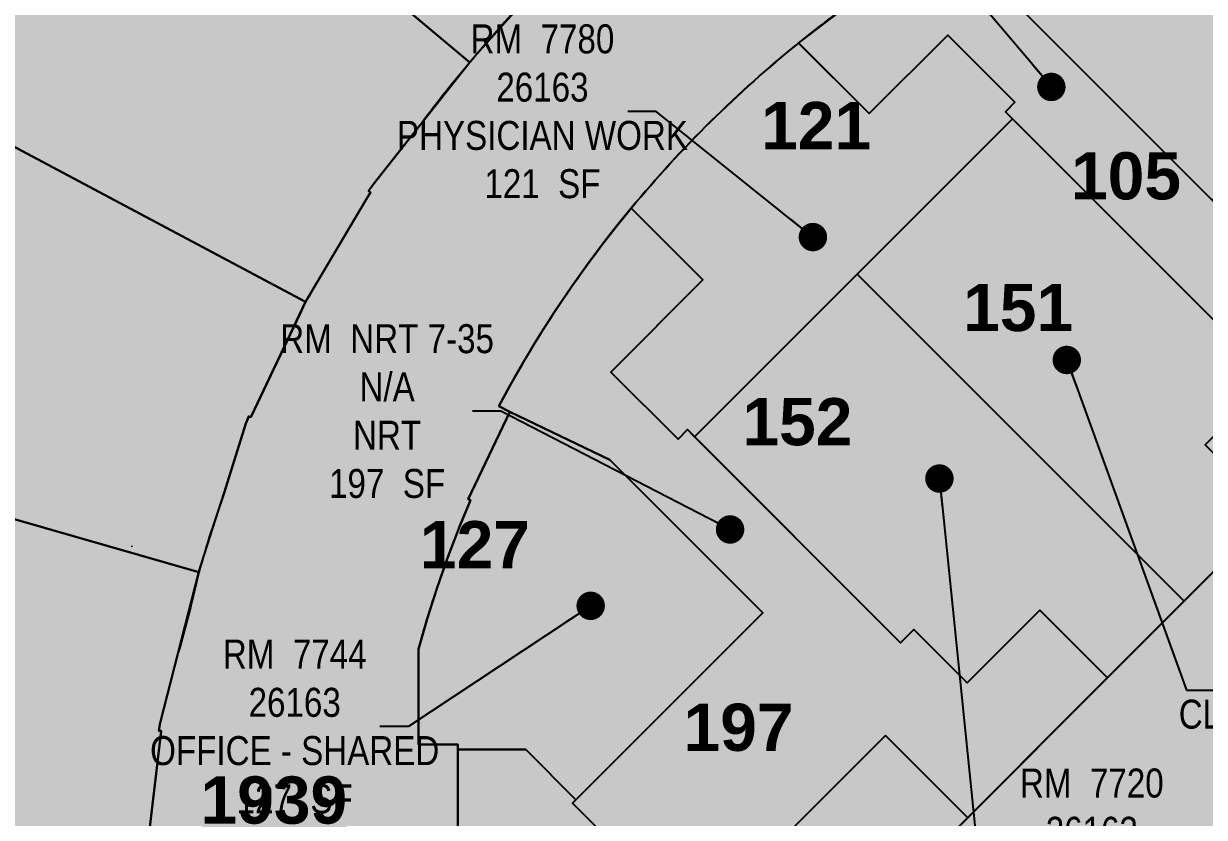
# Model space of a CAD drawing. Header units: inches. Extents: x -298 to 3431, y 1871 to 4448.
# Drawn here: x 167 to 738, y 3367 to 3751 of the extents above; entities that cross this region are included whole.
import ezdxf

# ---------------------------------------------------------------- set-up
doc = ezdxf.new("R2010")
doc.units = ezdxf.units.IN
doc.header["$LTSCALE"] = 96
doc.header["$MEASUREMENT"] = 0
doc.layers.get('Defpoints').update_dxf_attribs({"color": 31})
for name, color, linetype in [('0-LABEL', 3, 'Continuous'), ('1-NRT', 200, 'Continuous'), ('1-NRT-PTN', 253, 'Continuous'), ('3-FCM', 190, 'Continuous'), ('3-FCM-PTN', 9, 'Continuous'), ('4-OCC', 6, 'Continuous'), ('4-OCC-PTN', 95, 'Continuous')]:
    doc.layers.add(name, color=color, linetype=linetype)
doc.layers.add('AE-109$0$A-WALL-PATT', color=2, linetype='Continuous', lineweight=9)
doc.styles.add('AE-101i$0$Arial_B', font='arialbd.ttf', dxfattribs={"height": 9.132805816937543})
doc.styles.add('ArialN', font='ARIALN.TTF')
doc.dimstyles.new('AB-220', dxfattribs={"dimscale": 220, "dimtxt": 0.0703125, "dimasz": 0.0625, "dimexe": 0.0625, "dimexo": 0.125, "dimgap": 0.1875, "dimtad": 0, "dimdec": 4, "dimrnd": 0.0625, "dimzin": 0, "dimdsep": 46, "dimlunit": 4, "dimtxsty": 'ArialN', "dimblk": 'ARCHTICK', "dimcen": 0.0625, "dimclrd": 256, "dimclre": 256, "dimclrt": 256, "dimadec": 0, "dimazin": 0, "dimtfac": 1, "dimtdec": 4, "dimtofl": 0, "dimtmove": 2, "dimatfit": 3, "dimldrblk": 'DOT', "dimfxl": 0, "dimfrac": 2, "dimtolj": 1, "dimtzin": 0, "dimlwd": -1, "dimlwe": -1, "dimarcsym": 0})

# ---------------------------------------------------------------- blocks, each defined once
blk = doc.blocks.new('_ArchTick')
at = {"color": 0, "linetype": 'ByBlock', "const_width": 0.15}
blk.add_lwpolyline([(-0.5, -0.5), (0.5, 0.5)], dxfattribs=at)
blk = doc.blocks.new('_Dot')
at = {"lineweight": -2}
blk.add_line((-0.5, 0), (-1, 0), dxfattribs=at)
at = {"const_width": 0.5}
blk.add_lwpolyline([(-0.25, 0, 1), (0.25, 0, 1)], format="xyb", close=True, dxfattribs=at)

msp = doc.modelspace()

# ---------------------------------------------------------------- hatches: boundary and pattern name
at = {"layer": '1-NRT-PTN'}
h = msp.add_hatch(color=256, dxfattribs=at)
h.dxf.hatch_style = 1
edge = h.paths.add_edge_path()
edge.add_arc((880.0134804202039, 3323.893904067056), 537.8419005875546, 123.8599673891755, 128.9994084858776, ccw=False)
edge.add_arc((763.7932866690078, 3508.435657182416), 319.9065230607433, 120.0339222734483, 124.99030775525381, ccw=False)
edge.add_line((603.6760259165835, 3785.388083252227), (609.3170702179623, 3788.760115657898))
edge.add_line((609.3170702179623, 3788.760115657898), (615.2640144142724, 3792.217276205551))
edge.add_line((615.2640144142724, 3792.217276205551), (820.2675269922347, 3587.21299211087))
edge.add_line((820.2675269922347, 3587.21299211087), (759.3679554625519, 3526.313420581186))
edge.add_line((759.3679554625519, 3526.313420581186), (738.1272425610387, 3547.554133482699))
edge.add_line((738.1272425610387, 3547.554133482699), (770.3763827785515, 3579.803273700203))
edge.add_line((770.3763827785515, 3579.803273700203), (641.5061719073033, 3708.673484571452))
edge.add_line((641.5061719073033, 3708.673484571452), (646.1023659850161, 3713.269678649164))
edge.add_line((646.1023659850161, 3713.269678649164), (613.6638920040014, 3745.708251842009))
edge.add_line((613.6638920040014, 3745.708251842009), (575.6888099732082, 3707.733169811216))
edge.add_line((575.6888099732082, 3707.733169811216), (541.5429204254087, 3741.879059359015))
h = msp.add_hatch(color=256, dxfattribs=at)
h.dxf.hatch_style = 1
edge = h.paths.add_edge_path()
edge.add_line((590.8596487048153, 3451.905334653083), (597.2236097354935, 3458.269295683762))
edge.add_line((597.2236097354935, 3458.269295683762), (623.0330072488032, 3432.459898170453))
edge.add_line((623.0330072488032, 3432.459898170453), (658.2241762869603, 3467.651067208619))
edge.add_line((658.2241762869603, 3467.651067208619), (690.9278649163075, 3434.947378578192))
edge.add_line((690.9278649163075, 3434.947378578192), (623.2981722917502, 3367.317685953646))
edge.add_line((623.2981722917502, 3367.317685953646), (583.6177796014067, 3406.99807864399))
edge.add_line((583.6177796014067, 3406.99807864399), (491.529728025982, 3314.910027068565))
edge.add_line((491.529728025982, 3314.910027068565), (432.132758406311, 3374.306996688236))
edge.add_line((432.132758406311, 3374.306996688236), (524.2208099817335, 3466.395048263657))
edge.add_line((524.2208099817335, 3466.395048263657), (450.2770661271793, 3540.338792118212))
edge.add_line((450.2770661271793, 3540.338792118212), (401.8687846427547, 3563.480331167664))
edge.add_line((401.8687846427547, 3563.480331167664), (396.5621981991453, 3566.294968856168))
edge.add_line((396.5621981991453, 3566.294968856168), (401.7574050714943, 3575.865924114349))
edge.add_line((401.7574050714943, 3575.865924114349), (407.9136590047792, 3586.668080322106))
edge.add_arc((901.337079205329, 3297.758150505388), 571.7828426501704, 140.4314510308956, 149.6501174805389, ccw=False)
edge.add_line((460.5708280334279, 3661.984359031048), (495.2554651615578, 3627.299824999563))
edge.add_line((495.2554651615578, 3627.299824999563), (450.7641804699374, 3582.80854030794))
edge.add_line((450.7641804699374, 3582.80854030794), (483.2026412691639, 3550.369953933312))
edge.add_line((483.2026412691639, 3550.369953933312), (487.7988353468745, 3554.966148011022))
edge.add_line((487.7988353468745, 3554.966148011022), (590.8596487048153, 3451.905334653083))
at = {"layer": '3-FCM-PTN'}
h = msp.add_hatch(color=256, dxfattribs=at)
h.dxf.hatch_style = 1
edge = h.paths.add_edge_path()
edge.add_arc((897.1374943955536, 3300.608405311441), 566.7484117429998, 128.8584306112205, 140.3777033257959)
edge.add_line((460.5909549766311, 3662.037348721589), (458.5942031989289, 3659.656036560857))
edge.add_line((458.5942031989289, 3659.656036560857), (456.6668255658187, 3657.288376438873))
edge.add_line((456.6668255658187, 3657.288376438873), (449.1340281912744, 3647.776999467017))
edge.add_line((449.1340281912744, 3647.776999467017), (440.4555343027159, 3636.274873511796))
edge.add_line((440.4555343027159, 3636.274873511796), (431.6519696985865, 3623.950511967794))
edge.add_line((431.6519696985865, 3623.950511967794), (423.1491085131047, 3611.345854621316))
edge.add_line((423.1491085131047, 3611.345854621316), (415.4354749875683, 3599.264755028888))
edge.add_line((415.4354749875683, 3599.264755028888), (407.9911369969604, 3586.875845546114))
edge.add_line((407.9911369969604, 3586.875845546114), (403.8361614064415, 3579.649302056707))
edge.add_line((403.8361614064415, 3579.649302056707), (396.5649996588372, 3566.366628299596))
edge.add_line((396.5649996588372, 3566.366628299596), (401.8687560020421, 3563.553282597722))
edge.add_line((401.8687560020421, 3563.553282597722), (381.7055320365821, 3521.375007392126))
edge.add_line((381.7055320365821, 3521.375007392126), (382.8485291443708, 3520.886116537856))
edge.add_line((382.8485291443708, 3520.886116537856), (377.0353848045993, 3506.764684290795))
edge.add_line((377.0353848045993, 3506.764684290795), (371.6103273903877, 3492.489664224882))
edge.add_line((371.6103273903877, 3492.489664224882), (366.5774087730742, 3478.07171831178))
edge.add_line((366.5774087730742, 3478.07171831178), (361.9403885122065, 3463.521616813027))
edge.add_line((361.9403885122065, 3463.521616813027), (357.7027178404419, 3448.850181453065))
edge.add_line((357.7027178404419, 3448.850181453065), (357.7027431082793, 3448.850275088051))
edge.add_line((357.7027431082793, 3448.850275088051), (357.7027431082793, 3402.775195523116))
edge.add_line((357.7027431082793, 3402.775195523116), (376.7830921122627, 3402.775195523116))
edge.add_line((376.7830921122627, 3402.775195523116), (376.7830921122627, 3324.400020729347))
edge.add_line((376.7830921122627, 3324.400020729347), (335.9429716556474, 3324.400020729347))
edge.add_line((335.9429716556474, 3324.400020729347), (335.5820395460178, 3313.195381214986))
edge.add_line((335.5820395460178, 3313.195381214986), (335.4543147159116, 3301.296617599321))
edge.add_line((335.4543147159116, 3301.296617599321), (335.4527309954806, 3138.775020729345))
edge.add_line((335.4527309954806, 3138.775020729345), (394.6824949544002, 3138.775020729345))
edge.add_line((394.6824949544002, 3138.775020729345), (523.7164622680193, 3267.808988042964))
edge.add_line((523.7164622680193, 3267.808988042964), (774.2780774606963, 3518.370603235629))
edge.add_line((774.2780774606963, 3518.370603235629), (814.7484851732229, 3477.900195523104))
edge.add_line((814.7484851732229, 3477.900195523104), (866.3277431082824, 3477.900195523102))
edge.add_line((866.3277431082824, 3477.900195523102), (866.3306929220735, 3359.899439917363))
edge.add_line((866.3306929220735, 3359.899439917363), (846.2027431093597, 3359.899474727818))
edge.add_line((846.2027431093597, 3359.899474727818), (846.2027431093597, 3359.649474727792))
edge.add_line((846.2027431093597, 3359.649474727792), (781.7027431082806, 3359.649474727794))
edge.add_line((781.7027431082806, 3359.649474727794), (781.7027431082811, 3350.975177790198))
edge.add_line((781.7027431082811, 3350.975177790198), (776.5777431082811, 3350.975177790198))
edge.add_line((776.5777431082811, 3350.975177790198), (745.8869705330189, 3320.284405214936))
edge.add_line((745.8869705330189, 3320.284405214936), (738.9095592646809, 3327.261816483273))
edge.add_line((738.9095592646809, 3327.261816483273), (642.036502704741, 3230.03520653275))
edge.add_line((642.036502704741, 3230.03520653275), (667.492346827391, 3204.579362410093))
edge.add_line((667.492346827391, 3204.579362410093), (634.5234931545838, 3171.610508737243))
edge.add_line((634.5234931545838, 3171.610508737243), (609.0676490319124, 3197.066352859923))
edge.add_line((609.0676490319124, 3197.066352859923), (338.0777309965961, 2926.429988214124))
edge.add_line((338.0777309965961, 2926.429988214124), (338.0777309955129, 2409.150195523105))
edge.add_line((338.0777309955129, 2409.150195523105), (330.5777309955115, 2409.150195523105))
edge.add_line((330.5777309955115, 2409.150195523105), (330.5777309965742, 2291.702172647114))
edge.add_line((330.5777309965742, 2291.702172647114), (253.8277386082509, 2291.702172647114))
edge.add_line((253.8277386082509, 2291.702172647114), (253.8277386082509, 2289.764672647096))
edge.add_line((253.8277386082509, 2289.764672647096), (225.7027309954901, 2289.764672647096))
edge.add_line((225.7027309954901, 2289.764672647096), (225.7027309954806, 2542.712695523107))
edge.add_line((225.7027309954806, 2542.712695523107), (223.0777309965579, 2542.712695523107))
edge.add_line((223.0777309965579, 2542.712695523107), (223.0777309955297, 2682.400195523102))
edge.add_line((223.0777309955297, 2682.400195523102), (187.0777309955934, 2682.400195523107))
edge.add_line((187.0777309955934, 2682.400195523107), (187.0777309955952, 2729.025195523111))
edge.add_line((187.0777309955952, 2729.025195523111), (223.0777309955411, 2729.025195523109))
edge.add_line((223.0777309955411, 2729.025195523109), (223.0777309955383, 3008.400195523103))
edge.add_line((223.0777309955383, 3008.400195523103), (187.0777309956261, 3008.400195523107))
edge.add_line((187.0777309956261, 3008.400195523107), (187.0777309956288, 3055.025195523116))
edge.add_line((187.0777309956288, 3055.025195523116), (223.0777309955388, 3055.025195523111))
edge.add_line((223.0777309955388, 3055.025195523111), (223.0776510992696, 3287.400016477392))
edge.add_line((223.0776510992696, 3287.400016477392), (224.5444726379142, 3287.400016477392))
edge.add_line((224.5444726379142, 3287.400016477392), (224.6862564720577, 3291.38730433427))
edge.add_line((224.6862564720577, 3291.38730433427), (225.8719168153984, 3342.373520212193))
edge.add_line((225.8719168153984, 3342.373520212193), (225.9324433242523, 3344.976304107347))
edge.add_line((225.9324433242523, 3344.976304107347), (226.3573733114681, 3351.086546733788))
edge.add_line((226.3573733114681, 3351.086546733788), (226.7619686125918, 3354.54521214289))
edge.add_line((226.7619686125918, 3354.54521214289), (232.6875516285086, 3405.199801924286))
edge.add_line((232.6875516285086, 3405.199801924286), (233.1617979479997, 3409.253876047396))
edge.add_line((233.1617979479997, 3409.253876047396), (232.0879008222869, 3409.428867271241))
edge.add_line((232.0879008222869, 3409.428867271241), (232.704027537186, 3413.181362754371))
edge.add_line((232.704027537186, 3413.181362754371), (241.5293107680518, 3447.190644590612))
edge.add_line((241.5293107680518, 3447.190644590612), (251.4456175788291, 3486.138814645377))
edge.add_line((251.4456175788291, 3486.138814645377), (263.6755312648534, 3524.423568593849))
edge.add_line((263.6755312648534, 3524.423568593849), (274.2464049615896, 3557.95308889117))
edge.add_line((274.2464049615896, 3557.95308889117), (275.6678642607653, 3561.427064894981))
edge.add_line((275.6678642607653, 3561.427064894981), (276.6697772911116, 3561.007076200311))
edge.add_line((276.6697772911116, 3561.007076200311), (278.4274801023898, 3564.720131959179))
edge.add_line((278.4274801023898, 3564.720131959179), (303.0619877165818, 3616.759247887565))
edge.add_line((303.0619877165818, 3616.759247887565), (332.4046559569356, 3666.232704795353))
edge.add_line((332.4046559569356, 3666.232704795353), (334.4840378687172, 3669.738664463532))
edge.add_line((334.4840378687172, 3669.738664463532), (333.5742930825409, 3670.34514794299))
edge.add_line((333.5742930825409, 3670.34514794299), (335.7029676972661, 3673.531614218825))
edge.add_line((335.7029676972661, 3673.531614218825), (357.5820184047884, 3701.032791565698))
edge.add_line((357.5820184047884, 3701.032791565698), (382.4784529406516, 3732.55742808887))
edge.add_line((382.4784529406516, 3732.55742808887), (382.4784529353342, 3732.557428093325))
edge.add_line((382.4784529353342, 3732.557428093325), (384.7153653301316, 3735.223183493097))
edge.add_line((384.7153653301316, 3735.223183493097), (409.2028223385214, 3762.548147333373))
edge.add_line((409.2028223385214, 3762.548147333373), (432.4921383055189, 3788.880953448547))
edge.add_line((432.4921383055189, 3788.880953448547), (435.2745331472452, 3791.542967618011))
edge.add_line((435.2745331472452, 3791.542967618011), (436.0284109170589, 3790.741949340554))
edge.add_line((436.0284109170589, 3790.741949340554), (439.072923388977, 3793.357672738346))
edge.add_line((439.072923388977, 3793.357672738346), (477.7564275137875, 3826.592992935777))
edge.add_line((477.7564275137875, 3826.592992935777), (482.7229234497881, 3830.860007686031))
edge.add_line((482.7229234497881, 3830.860007686031), (488.0652120307259, 3834.646459275837))
edge.add_line((488.0652120307259, 3834.646459275837), (533.0819153435878, 3866.552928805579))
edge.add_line((533.0819153435878, 3866.552928805579), (566.8057926128631, 3885.665177445483))
edge.add_arc((866.1655073188931, 3356.614429460511), 607.8741092794907, 115.73277168483341, 119.50305201208499, ccw=False)
edge.add_arc((1453.180601318274, 2159.637798416744), 1941.033447878867, 115.99289039310139, 116.0014915565562, ccw=False)
edge.add_line((602.5040285598689, 3904.332675564188), (651.6252585358834, 3803.275318499176))
edge.add_line((651.6252585358834, 3803.275318499176), (649.4490982896787, 3802.277923753171))
edge.add_line((649.4490982896787, 3802.277923753171), (639.7265822152867, 3797.364915533848))
edge.add_line((639.7265822152867, 3797.364915533848), (630.1018390194918, 3792.263379888032))
edge.add_line((630.1018390194918, 3792.263379888032), (620.578755142084, 3786.975392282338))
edge.add_line((620.578755142084, 3786.975392282338), (615.2640151268392, 3792.290289030085))
edge.add_line((615.2640151268392, 3792.290289030085), (609.3170709305286, 3788.833128482433))
edge.add_line((609.3170709305286, 3788.833128482433), (603.6760266291503, 3785.461096076761))
edge.add_line((603.6760266291503, 3785.461096076761), (591.3215272193802, 3777.804270053938))
edge.add_line((591.3215272193802, 3777.804270053938), (579.1471795077359, 3769.81474245444))
edge.add_line((579.1471795077359, 3769.81474245444), (567.1841581152066, 3761.512133584214))
edge.add_line((567.1841581152066, 3761.512133584214), (544.0070262876907, 3743.935454201321))
edge.add_line((544.0070262876852, 3743.935454201317), (541.5429211379756, 3741.952072183549))
edge.add_line((541.5429211379756, 3741.952072183549), (541.5604703153663, 3741.934523006158))
edge.add_line((541.5604703153663, 3741.934523006158), (541.5605273773945, 3741.934568981102))
at = {"layer": '4-OCC-PTN'}
h = msp.add_hatch(color=36, dxfattribs=at)
h.dxf.hatch_style = 1
edge = h.paths.add_edge_path()
edge.add_arc((2382.902134083359, 2004.067653340411), 2643.746782024136, 137.5396455571376, 139.0967427840243)
edge.add_line((384.7153646186439, 3735.150170668554), (382.4784522295331, 3732.484415264767))
edge.add_line((382.4784522295331, 3732.484415264767), (169.4071695534753, 3911.243683665336))
edge.add_line((169.4071695534753, 3911.243683665336), (170.257158116869, 3912.204421122307))
edge.add_line((170.257158116869, 3912.204421122307), (201.4885716915346, 3947.505011306556))
edge.add_line((201.4885716915346, 3947.505011306556), (203.2376192176685, 3949.380628063471))
edge.add_line((203.2376192176685, 3949.380628063471), (236.2726672023978, 3982.997179545573))
edge.add_line((236.2726672023978, 3982.997179545573), (238.1174801026064, 3984.778686126622))
edge.add_line((238.1174801026064, 3984.778686126622), (272.821250085527, 4016.578676586747))
edge.add_line((272.821250085527, 4016.578676586747), (274.8021261181152, 4018.302750869899))
edge.add_line((274.8021261181152, 4018.302750869899), (311.1700872566662, 4048.282029866781))
edge.add_line((311.1700872566662, 4048.282029866781), (318.5084758988623, 4038.941711262665))
edge.add_line((318.5084758988623, 4038.941711262665), (317.0806711483756, 4037.826193858751))
edge.add_line((317.0806711483756, 4037.826193858751), (338.3050844827499, 4010.660039320253))
edge.add_line((338.3050844827499, 4010.660039320253), (340.7183722742661, 4012.545496369735))
edge.add_line((340.7183722742661, 4012.545496369735), (482.7229227372213, 3830.786994861497))
edge.add_line((482.7229227372213, 3830.786994861497), (478.1356768416663, 3826.84581658376))
edge.add_line((478.1356768416663, 3826.84581658376), (439.0729226764101, 3793.284659913812))
edge.add_line((439.0729226764101, 3793.284659913812), (436.028410204492, 3790.66893651602))
edge.add_line((436.028410204492, 3790.66893651602), (435.2747311574249, 3791.470144918458))
edge.add_line((435.2747311574249, 3791.470144918458), (432.4921375929393, 3788.80794062403))
h = msp.add_hatch(color=36, dxfattribs=at)
h.dxf.hatch_style = 1
edge = h.paths.add_edge_path()
edge.add_line((357.5820176934299, 3700.95977874133), (335.7029669857784, 3673.458601394282))
edge.add_line((335.7029669857784, 3673.458601394282), (333.5742923710532, 3670.272135118446))
edge.add_line((333.5742923710532, 3670.272135118446), (334.4840371572295, 3669.665651638988))
edge.add_line((334.4840371572295, 3669.665651638988), (332.4046552454474, 3666.15969197081))
edge.add_line((332.4046552454474, 3666.15969197081), (306.1332255692651, 3621.864523128492))
edge.add_line((306.1332255692651, 3621.864523128492), (304.6554694718188, 3619.370423083369))
edge.add_line((304.6554694718188, 3619.370423083369), (303.0503984520014, 3616.661754847413))
edge.add_line((303.0503984520014, 3616.661754847413), (108.4101618940572, 3720.153311422451))
edge.add_line((108.4101618940572, 3720.153311422451), (118.2690593151192, 3738.695214861102))
edge.add_line((118.2690593151192, 3738.695214861102), (78.93909405134991, 3759.607328338765))
edge.add_line((78.93909405134991, 3759.607328338765), (93.38587061566614, 3785.141814338786))
edge.add_line((93.38587061566614, 3785.141814338786), (83.7420687841036, 3791.285619319382))
edge.add_line((83.7420687841036, 3791.285619319382), (108.9224200894678, 3830.810688686814))
edge.add_line((108.9224200894678, 3830.810688686814), (110.3565224342042, 3832.936823900155))
edge.add_line((110.3565224342042, 3832.936823900155), (137.7260635465573, 3871.307342129661))
edge.add_line((137.7260635465573, 3871.307342129661), (139.2694726324812, 3873.355508080678))
edge.add_line((139.2694726324812, 3873.355508080678), (169.4071695534753, 3911.243683665336))
edge.add_line((169.4071695534753, 3911.243683665336), (382.4784522291634, 3732.484415264326))
edge.add_arc((889.2511864906074, 3306.669774277374), 661.9189623131119, 139.9614197209344, 143.4390799730307)
h = msp.add_hatch(color=36, dxfattribs=at)
h.dxf.hatch_style = 1
edge = h.paths.add_edge_path()
edge.add_line((791.7336086079395, 3849.902539628756), (795.2810030952714, 3850.649238781599))
edge.add_line((795.2810030952714, 3850.649238781599), (809.5350063606302, 3785.66669158928))
edge.add_line((809.5350063606302, 3785.66669158928), (810.7520002749043, 3785.933640731437))
edge.add_line((810.7520002749043, 3785.933640731437), (819.8683228640316, 3744.22980694299))
edge.add_line((819.8683228640316, 3744.22980694299), (741.5595175120816, 3665.921001591023))
edge.add_line((741.5595175120816, 3665.921001591023), (620.9442433397912, 3786.536275763314))
edge.add_line((620.9442439819313, 3786.536275120094), (620.5787544295172, 3786.902379457804))
edge.add_line((620.5787544295172, 3786.902379457804), (630.101838306925, 3792.190367063498))
edge.add_line((630.101838306925, 3792.190367063498), (639.7265815027204, 3797.291902709314))
edge.add_line((639.7265815027204, 3797.291902709314), (649.4490975771123, 3802.204910928637))
edge.add_line((649.4490975771123, 3802.204910928637), (651.6252585360016, 3803.275318499233))
edge.add_arc((811.8821955594035, 3474.722322569933), 365.5534940309581, 115.6200227111087, 116.00154029712391, ccw=False)
edge.add_arc((896.5777302829116, 3301.077194811365), 558.7499878872045, 110.362291068362, 115.751696859574, ccw=False)
edge.add_line((702.1578199113519, 3824.911565023043), (701.7252504500811, 3826.077056517324))
edge.add_line((701.7252504500811, 3826.077056517324), (705.4112213487961, 3827.272566252106))
edge.add_line((705.4112213487961, 3827.272566252106), (742.5087349208115, 3839.304793260193))
edge.add_line((742.5087349208115, 3839.304793260193), (746.2356617453424, 3840.513586660732))
edge.add_line((746.2356617453424, 3840.513586660732), (750.6811649388837, 3840.443249716986))
edge.add_arc((896.5777302839366, 3301.077194811547), 558.7499878870157, 100.81511782610102, 105.13607985212639, ccw=False)
h = msp.add_hatch(color=36, dxfattribs=at)
h.dxf.hatch_style = 1
edge = h.paths.add_edge_path()
edge.add_line((541.5605427837459, 3741.861562576086), (575.6888727609103, 3707.733232598918))
edge.add_line((575.6888727609103, 3707.733232598918), (613.6639547917034, 3745.708314629712))
edge.add_line((613.6639547917034, 3745.708314629712), (646.1024783786311, 3713.26979104278))
edge.add_line((646.1024783786311, 3713.26979104278), (641.5062346950053, 3708.673547359154))
edge.add_line((641.5062346950053, 3708.673547359154), (644.9533802532906, 3705.226401800868))
edge.add_line((644.9533802532906, 3705.226401800868), (491.2460436928623, 3551.519065240438))
edge.add_line((491.2460436928623, 3551.519065240438), (487.798898134577, 3554.966210798724))
edge.add_line((487.798898134577, 3554.966210798724), (483.202704056866, 3550.370016721014))
edge.add_line((483.202704056866, 3550.370016721014), (450.7641804699374, 3582.80854030794))
edge.add_line((450.7641804699374, 3582.80854030794), (495.2555279492599, 3627.299887787265))
edge.add_line((495.2555279492599, 3627.299887787265), (460.5909703829848, 3661.964342316576))
edge.add_arc((897.1375098019085, 3300.535398906422), 566.7484117430045, 128.8584306112206, 140.3777033257956, ccw=False)
h = msp.add_hatch(color=36, dxfattribs=at)
h.dxf.hatch_style = 1
edge = h.paths.add_edge_path()
edge.add_line((278.4274793909017, 3564.647119134635), (276.6697765796234, 3560.934063375767))
edge.add_line((276.6697765796234, 3560.934063375767), (275.6678635492772, 3561.354052070437))
edge.add_line((275.6678635492772, 3561.354052070437), (274.2464042501019, 3557.880076066627))
edge.add_line((274.2464042501019, 3557.880076066627), (263.6755305533652, 3524.350555769304))
edge.add_arc((897.3504021271199, 3300.829840899391), 671.9414802197967, 160.5703570659127, 163.9978898628781)
edge.add_line((251.445616867341, 3486.065801820834), (-15.90297909582341, 3562.726777803751))
edge.add_line((-15.90297909582341, 3562.726777803751), (-15.46977382512159, 3564.100538401328))
edge.add_line((-15.46977382512159, 3564.100538401328), (-1.344373238274329, 3608.900395202921))
edge.add_line((-1.344373238274329, 3608.900395202921), (-0.5094226444866763, 3611.325257648587))
edge.add_line((-0.5094226444866763, 3611.325257648587), (15.99648242635203, 3655.472123321036))
edge.add_line((15.99648242635203, 3655.472123321036), (16.96885228017209, 3657.876770680861))
edge.add_line((16.96885228017209, 3657.876770680861), (35.76459968642894, 3701.101733166422))
edge.add_line((35.76459968642894, 3701.101733166422), (46.09190479375775, 3696.19032935797))
edge.add_line((46.09190479375775, 3696.19032935797), (59.22118195976373, 3722.523586041573))
edge.add_line((59.22118195976373, 3722.523586041573), (98.55125367820665, 3701.611415961044))
edge.add_line((98.55125367820665, 3701.611415961044), (108.4101618940567, 3720.153311422449))
edge.add_line((108.4101618940567, 3720.153311422449), (303.050182162352, 3616.661297946779))
edge.add_line((303.050182162352, 3616.661297946779), (300.2485963011914, 3610.743093544419))
edge.add_line((300.2485963011914, 3610.743093544419), (278.4274793909017, 3564.647119134635))
h = msp.add_hatch(color=36, dxfattribs=at)
h.dxf.hatch_style = 1
h.paths.add_polyline_path([(728.0067773065657, 3472.026290969561), (772.5545039694093, 3516.574017632072), (761.0915282416968, 3528.036993360331), (759.3679554625519, 3526.313420581186), (738.1272425610387, 3547.554133482699), (770.3763827785515, 3579.803273700203), (644.9533174655885, 3705.226339013167), (569.8800233642751, 3630.153044911855)])
h = msp.add_hatch(color=36, dxfattribs=at)
h.dxf.hatch_style = 1
h.paths.add_polyline_path([(728.0067773065657, 3472.026290969561), (690.9278649157404, 3434.94737857876), (658.2241762864164, 3467.651067208075), (623.0330072487977, 3432.459898170457), (597.2236097354917, 3458.26929568376), (590.8596487048144, 3451.905334653084), (491.2459809051597, 3551.51900245274), (569.8800233642751, 3630.153044911855)])
h = msp.add_hatch(color=36, dxfattribs=at)
h.dxf.hatch_style = 1
edge = h.paths.add_edge_path()
edge.add_line((401.8687552894753, 3563.480269773188), (450.2770661271793, 3540.338792118212))
edge.add_line((450.2770661271793, 3540.338792118212), (524.2208099817335, 3466.395048263657))
edge.add_line((524.2208099817335, 3466.395048263657), (433.8563311854532, 3376.030569467379))
edge.add_line((433.8563311854532, 3376.030569467379), (409.6222179542478, 3400.264682698582))
edge.add_line((409.6222179542478, 3400.264682698582), (376.7830914007764, 3400.264682698582))
edge.add_line((376.7830914007764, 3400.264682698582), (376.7830914007764, 3402.702182698583))
edge.add_line((376.7830914007764, 3402.702182698583), (357.7027423967929, 3402.702182698583))
edge.add_line((357.7027423967929, 3402.702182698583), (357.7027171125183, 3448.777168571623))
edge.add_arc((918.5656928859723, 3293.401790241171), 581.986929221598, 156.9988338212629, 164.5157187523477, ccw=False)
edge.add_line((382.8485284328858, 3520.813103713324), (381.7279121273759, 3521.348811668124))
edge.add_line((381.7279121273759, 3521.348811668124), (401.868755289694, 3563.480269773645))
h = msp.add_hatch(color=36, dxfattribs=at)
h.dxf.hatch_style = 1
edge = h.paths.add_edge_path()
edge.add_line((226.1427990834186, 3347.928093279399), (5.242718714839157, 3363.435864617565))
edge.add_line((5.242718714839157, 3363.435864617565), (6.708997499282759, 3384.416798694082))
edge.add_line((6.708997499282759, 3384.416798694082), (-36.83927908556234, 3387.461990841294))
edge.add_line((-36.83927908556234, 3387.461990841294), (-35.21952515764679, 3406.85283955518))
edge.add_line((-35.21952515764679, 3406.85283955518), (-46.58475309310097, 3408.127660626471))
edge.add_line((-46.58475309310097, 3408.127660626471), (-39.56104598419233, 3458.110569644233))
edge.add_line((-39.56104598419233, 3458.110569644233), (-39.1317007921707, 3460.643238402117))
edge.add_line((-39.1317007921707, 3460.643238402117), (-29.33551170578994, 3510.117380882448))
edge.add_line((-29.33551170578994, 3510.117380882448), (-28.76638897146267, 3512.627320256064))
edge.add_line((-28.76638897146267, 3512.627320256064), (-15.90297909582341, 3562.726777803751))
edge.add_line((-15.90297909582341, 3562.726777803751), (251.445616867341, 3486.065801820834))
edge.add_arc((-543.5496452497792, 3667.737248171914), 815.488798946964, 344.303796230807, 347.12785846295594, ccw=False)
edge.add_line((241.5293100565641, 3447.117631766068), (232.7043080389039, 3413.110062647789))
edge.add_line((232.7043080389039, 3413.110062647789), (232.0879001107992, 3409.355854446707))
edge.add_line((232.0879001107992, 3409.355854446707), (233.161797236512, 3409.180863222861))
edge.add_line((233.161797236512, 3409.180863222861), (232.6875509170204, 3405.12678909975))
edge.add_line((232.6875509170204, 3405.12678909975), (226.7619679011045, 3354.472199318355))
edge.add_line((226.7619679011045, 3354.472199318355), (226.3573683079312, 3351.013472192118))
edge.add_line((226.3573683079312, 3351.013472192118), (226.1427990834186, 3347.928093279399))
h = msp.add_hatch(color=36, dxfattribs=at)
h.dxf.hatch_style = 1
h.paths.add_polyline_path([(583.6177796014049, 3406.998078643988), (623.2981722912004, 3367.317685954195), (525.4675772712071, 3269.487090934204), (484.0911547388946, 3310.863513466517), (489.8336981834618, 3316.606056911085), (491.529728025982, 3314.910027068565)])
h = msp.add_hatch(color=36, dxfattribs=at)
h.dxf.hatch_style = 1
h.paths.add_polyline_path([(335.4543125789191, 3301.077319146227), (335.4543140044252, 3301.223604774787), (335.5820388345319, 3313.122368390452), (335.9429709441611, 3324.327007904813), (376.7830914007764, 3324.327007904813), (376.7830914007764, 3400.264682698582), (409.6222179542478, 3400.264682698582), (433.8563311854537, 3376.030569467378), (432.132758406312, 3374.306996688236), (489.8336981834623, 3316.606056911085), (484.0911547388946, 3310.863513466517), (525.4675772712167, 3269.487090934194), (469.7360249269987, 3213.755538588895), (394.9770556109202, 3288.514507904812), (335.4541901640364, 3288.515087935897), (335.4527302839942, 3301.07719480852)])
at = {"layer": 'AE-109$0$A-WALL-PATT', "lineweight": 9}
h = msp.add_hatch(dxfattribs=at)
h.set_pattern_fill('FP_4', color=256, style=0, pattern_type=2)
h.set_pattern_definition([(45, (0, 0), (-8.012226937624769, 8.01222693762477), []), (135, (0, 0), (-8.01222693762477, -8.012226937624769), [])])
h.paths.add_polyline_path([(219.3668193712766, 3498.481049762232), (221.235722365607, 3505.00129546233), (220.9847457217608, 3505.030418305616), (219.1265039472921, 3498.549959101187)], flags=0)

# ---------------------------------------------------------------- linework, layer by layer
at = {"layer": '1-NRT'}
for points in [[(541.5429204254087, 3741.879059359015, -0.02242880202263916), (580.3467749765232, 3770.518775380962, -0.02162968356756073), (603.6760259165835, 3785.388083252227), (609.3170702179623, 3788.760115657898), (615.2640144142724, 3792.217276205551), (820.2675269922347, 3587.21299211087), (759.3679554625519, 3526.313420581186), (759.3679554625519, 3526.313420581186), (759.3679554625519, 3526.313420581186), (738.1272425610387, 3547.554133482699), (770.3763827785515, 3579.803273700203), (641.5061719073033, 3708.673484571452), (646.1023659850161, 3713.269678649164), (613.6638920040014, 3745.708251842009), (575.6888099732082, 3707.733169811216), (541.5429204254087, 3741.879059359015)], [(590.8596487048153, 3451.905334653083), (597.2236097354935, 3458.269295683762), (623.0330072488032, 3432.459898170453), (658.2241762869603, 3467.651067208619), (690.9278649163075, 3434.947378578192), (623.2981722917502, 3367.317685953646), (583.6177796014067, 3406.99807864399), (491.529728025982, 3314.910027068565), (432.132758406311, 3374.306996688236), (524.2208099817335, 3466.395048263657), (450.2770661271793, 3540.338792118212), (401.8687846427547, 3563.480331167664), (396.5621981991453, 3566.294968856168), (401.7574050714943, 3575.865924114349), (407.9136590047792, 3586.668080322106, -0.04024572837388665), (460.5708280334279, 3661.984359031048), (495.2554651615578, 3627.299824999563), (450.7641804699374, 3582.80854030794), (483.2026412691639, 3550.369953933312), (487.7988353468745, 3554.966148011022)]]:
    msp.add_lwpolyline(points, format="xyb", close=True, dxfattribs=at)
at = {"layer": '3-FCM'}
for points in [[(226.7619686125918, 3354.54521214289), (232.6875516285086, 3405.199801924286), (233.1617979479997, 3409.253876047396), (232.0879008222869, 3409.428867271241), (232.704027537186, 3413.181362754371), (232.704027537186, 3413.181362754371), (241.5293107680518, 3447.190644590612), (251.4456175788291, 3486.138814645377), (263.6755312648534, 3524.423568593849), (274.2464049615896, 3557.95308889117), (275.6678642607653, 3561.427064894981), (276.6697772911116, 3561.007076200311), (278.4274801023898, 3564.720131959179), (303.0619877165818, 3616.759247887565), (332.4046559569356, 3666.232704795353), (334.4840378687172, 3669.738664463532), (333.5742930825409, 3670.34514794299), (335.7029676972661, 3673.531614218825), (357.5820184047884, 3701.032791565698), (382.4784529406516, 3732.55742808887), (382.4784529353342, 3732.557428093325), (384.7153653301316, 3735.223183493097), (409.2028223385214, 3762.548147333373)], [(523.7164622680193, 3267.808988042964), (774.2780774606963, 3518.370603235629), (814.7484851732229, 3477.900195523104), (866.3277431082824, 3477.900195523102), (866.3306929220735, 3359.899439917363)]]:
    msp.add_lwpolyline(points, dxfattribs=at)
msp.add_lwpolyline([(567.1841581152066, 3761.512133584214), (544.0070262876907, 3743.935454201321), (544.0070262876852, 3743.935454201317), (544.0070262876852, 3743.935454201317), (541.5429211379756, 3741.952072183549), (541.5604703153663, 3741.934523006158), (541.5605273773945, 3741.934568981102, 0.05030467777672702), (460.5909549766311, 3662.037348721589), (458.5942031989289, 3659.656036560857), (456.6668255658187, 3657.288376438873), (449.1340281912744, 3647.776999467017), (440.4555343027159, 3636.274873511796), (431.6519696985865, 3623.950511967794), (423.1491085131047, 3611.345854621316), (415.4354749875683, 3599.264755028888), (407.9911369969604, 3586.875845546114), (403.8361614064415, 3579.649302056707), (396.5649996588372, 3566.366628299596), (401.8687560020421, 3563.553282597722), (381.7055320365821, 3521.375007392126), (382.8485291443708, 3520.886116537856), (377.0353848045993, 3506.764684290795), (371.6103273903877, 3492.489664224882), (366.5774087730742, 3478.07171831178), (361.9403885122065, 3463.521616813027), (357.7027178404419, 3448.850181453065), (357.7027431082793, 3448.850275088051), (357.7027431082793, 3402.775195523116), (376.7830921122627, 3402.775195523116), (376.7830921122627, 3324.400020729347)], format="xyb", dxfattribs=at)
at = {"layer": '4-OCC'}
msp.add_lwpolyline([(432.4921375929393, 3788.80794062403, 0.006794222886576206), (384.7153646186439, 3735.150170668554), (382.4784522295331, 3732.484415264767), (169.4071695534753, 3911.243683665336), (170.257158116869, 3912.204421122307), (201.4885716915346, 3947.505011306556), (203.2376192176685, 3949.380628063471), (236.2726672023978, 3982.997179545573), (238.1174801026064, 3984.778686126622), (272.821250085527, 4016.578676586747), (274.8021261181152, 4018.302750869899), (311.1700872566662, 4048.282029866781), (318.5084758988623, 4038.941711262665), (317.0806711483756, 4037.826193858751), (338.3050844827499, 4010.660039320253), (340.7183722742661, 4012.545496369735), (482.7229227372213, 3830.786994861497), (478.1356768416663, 3826.84581658376), (439.0729226764101, 3793.284659913812), (436.028410204492, 3790.66893651602), (435.2747311574249, 3791.470144918458), (432.4921375929393, 3788.80794062403), (432.4921375932881, 3788.8079406244)], format="xyb", dxfattribs=at)
for points in [[(357.5820176934299, 3700.95977874133), (335.7029669857784, 3673.458601394282), (333.5742923710532, 3670.272135118446), (334.4840371572295, 3669.665651638988), (332.4046552454474, 3666.15969197081), (306.1332255692651, 3621.864523128492), (304.6554694718188, 3619.370423083369), (303.0503984520014, 3616.661754847413), (108.4101618940572, 3720.153311422451), (118.2690593151192, 3738.695214861102), (78.93909405134991, 3759.607328338765), (93.38587061566614, 3785.141814338786), (83.7420687841036, 3791.285619319382), (108.9224200894678, 3830.810688686814), (110.3565224342042, 3832.936823900155), (137.7260635465573, 3871.307342129661), (139.2694726324812, 3873.355508080678), (169.4071695534753, 3911.243683665336), (382.4784522291634, 3732.484415264326, 0.0151753201651608), (357.5820176934303, 3700.95977874133)], [(791.7336086079395, 3849.902539628756), (795.2810030952714, 3850.649238781599), (809.5350063606302, 3785.66669158928), (810.7520002749043, 3785.933640731437), (819.8683228640316, 3744.22980694299), (741.5595175120816, 3665.921001591023), (620.9442433397912, 3786.536275763314), (620.9442439819313, 3786.536275120094), (620.5787544295172, 3786.902379457804), (630.101838306925, 3792.190367063498), (639.7265815027204, 3797.291902709314), (649.4490975771123, 3802.204910928637), (651.6252585360016, 3803.275318499233, -0.001664686045268402), (653.8165434843404, 3804.335135780109, -0.02352005454962299), (702.1578199113519, 3824.911565023043), (701.7252504500811, 3826.077056517324), (705.4112213487961, 3827.272566252106), (742.5087349208115, 3839.304793260193), (746.2356617453424, 3840.513586660732), (750.6811649388837, 3840.443249716986, -0.01885598781332309)], [(541.5605427837459, 3741.861562576086), (575.6888727609103, 3707.733232598918), (613.6639547917034, 3745.708314629712), (646.1024783786311, 3713.26979104278), (641.5062346950053, 3708.673547359154), (644.9533802532906, 3705.226401800868), (491.2460436928623, 3551.519065240438), (487.798898134577, 3554.966210798724), (483.202704056866, 3550.370016721014), (450.7641804699374, 3582.80854030794), (495.2555279492599, 3627.299887787265), (460.5909703829848, 3661.964342316576, -0.05030467777672501)], [(278.4274793909017, 3564.647119134635), (276.6697765796234, 3560.934063375767), (275.6678635492772, 3561.354052070437), (274.2464042501019, 3557.880076066627), (263.6755305533652, 3524.350555769304, 0.01495654823376612), (251.445616867341, 3486.065801820834), (-15.90297909582341, 3562.726777803751), (-15.46977382512159, 3564.100538401328), (-1.344373238274329, 3608.900395202921), (-0.5094226444866763, 3611.325257648587), (15.99648242635203, 3655.472123321036), (16.96885228017209, 3657.876770680861), (35.76459968642894, 3701.101733166422), (46.09190479375775, 3696.19032935797), (59.22118195976373, 3722.523586041573), (98.55125367820665, 3701.611415961044), (108.4101618940567, 3720.153311422449), (303.050182162352, 3616.661297946779), (300.2485963011914, 3610.743093544419)], [(401.8687552894753, 3563.480269773188), (450.2770661271793, 3540.338792118212), (524.2208099817335, 3466.395048263657), (433.8563311854532, 3376.030569467379), (409.6222179542478, 3400.264682698582), (376.7830914007764, 3400.264682698582), (376.7830914007764, 3402.702182698583), (357.7027423967929, 3402.702182698583), (357.7027171125183, 3448.777168571623, -0.0328103639571482), (382.8485284328858, 3520.813103713324), (381.7279121273759, 3521.348811668124), (401.868755289694, 3563.480269773645)], [(226.1427990834186, 3347.928093279399), (5.242718714839157, 3363.435864617565), (6.708997499282759, 3384.416798694082), (-36.83927908556234, 3387.461990841294), (-35.21952515764679, 3406.85283955518), (-46.58475309310097, 3408.127660626471), (-39.56104598419233, 3458.110569644233), (-39.1317007921707, 3460.643238402117), (-29.33551170578994, 3510.117380882448), (-28.76638897146267, 3512.627320256064), (-15.90297909582341, 3562.726777803751), (251.445616867341, 3486.065801820834, -0.01232291976422485), (241.5293100565641, 3447.117631766068), (232.7043080389039, 3413.110062647789), (232.0879001107992, 3409.355854446707), (233.161797236512, 3409.180863222861), (232.6875509170204, 3405.12678909975), (226.7619679011045, 3354.472199318355), (226.3573683079312, 3351.013472192118), (226.1427990834186, 3347.928093279399)]]:
    msp.add_lwpolyline(points, format="xyb", close=True, dxfattribs=at)
for points in [[(728.0067773065657, 3472.026290969561), (772.5545039694093, 3516.574017632072), (761.0915282416968, 3528.036993360331), (759.3679554625519, 3526.313420581186), (738.1272425610387, 3547.554133482699), (770.3763827785515, 3579.803273700203), (644.9533174655885, 3705.226339013167), (569.8800233642751, 3630.153044911855)], [(728.0067773065657, 3472.026290969561), (690.9278649157404, 3434.94737857876), (658.2241762864164, 3467.651067208075), (623.0330072487977, 3432.459898170457), (597.2236097354917, 3458.26929568376), (590.8596487048144, 3451.905334653084), (491.2459809051597, 3551.51900245274), (569.8800233642751, 3630.153044911855)], [(583.6177796014049, 3406.998078643988), (623.2981722912004, 3367.317685954195), (525.4675772712071, 3269.487090934204), (484.0911547388946, 3310.863513466517), (489.8336981834618, 3316.606056911085), (491.529728025982, 3314.910027068565)], [(335.4543125789191, 3301.077319146227), (335.4543140044252, 3301.223604774787), (335.5820388345319, 3313.122368390452), (335.9429709441611, 3324.327007904813), (376.7830914007764, 3324.327007904813), (376.7830914007764, 3400.264682698582), (409.6222179542478, 3400.264682698582), (433.8563311854537, 3376.030569467378), (432.132758406312, 3374.306996688236), (489.8336981834623, 3316.606056911085), (484.0911547388946, 3310.863513466517), (525.4675772712167, 3269.487090934194), (469.7360249269987, 3213.755538588895), (394.9770556109202, 3288.514507904812), (335.4541901640364, 3288.515087935897), (335.4527302839942, 3301.07719480852)]]:
    msp.add_lwpolyline(points, close=True, dxfattribs=at)
msp.add_lwpolyline([(401.8687552894753, 3563.480269773188), (450.2770661271793, 3540.338792118212), (524.2208099817308, 3466.395048263661), (433.8563311854532, 3376.030569467379), (409.6222179542478, 3400.264682698582), (376.7830913996959, 3400.264682698582), (376.7830913996959, 3402.702182698582), (357.7027423967929, 3402.702182698582), (357.7027423967929, 3448.777262263517), (357.7027171289556, 3448.77716862853), (361.9403878007201, 3463.448603988493), (366.5774080615879, 3477.998705487246), (371.6103266789014, 3492.416651400348), (377.035384093113, 3506.691671466261), (382.8485284328845, 3520.813103713322), (381.7055313250958, 3521.301994567591), (401.8687552905558, 3563.480269773188), (402.9139845069953, 3562.980600436693)], dxfattribs=at)

# ---------------------------------------------------------------- texts
at = {"layer": '0-LABEL', "char_height": 14, "attachment_point": 5, "style": 'ArialN'}
for s, insert in [('RM  7780\\P26163\\PPHYSICIAN WORK\\P121  SF', (417.6363732502068, 3708.780881830227)), ('RM  NRT 7-35\\PN/A\\PNRT\\P197  SF', (342.5104531810757, 3563.825878559564)), ('RM  7749\\P26163\\PCLEAN UTILITY\\P151  SF', (784.1792840859198, 3428.942578346843)), ('RM  7744\\P26163\\POFFICE - SHARED\\P127  SF', (297.8158420414547, 3411.329853208976)), ('RM  7720\\P26163\\PSOILED UTILITY\\P152  SF', (683.3292628435884, 3348.970694853815))]:
    msp.add_mtext(s, dxfattribs=dict(at, insert=insert))
at = {"layer": 'Defpoints', "style": 'AE-101i$0$Arial_B'}
for s, p in [('121', (523.3672294193425, 3690.538768249714)), ('105', (673.2624761960437, 3666.238616421449)), ('151', (621.0681962815443, 3602.595433172506)), ('152', (514.3266592702594, 3547.37282829483)), ('127', (358.3881843103618, 3487.9009513496)), ('197', (485.8754526977359, 3399.620462664369)), ('1939', (252.257344934776, 3364.448674525422))]:
    msp.add_text(s, height=22.83201454234386, dxfattribs=at).set_placement(p)

# ---------------------------------------------------------------- leaders
at = {"layer": '0-LABEL', "annotation_type": 0, "has_hookline": 1, "hookline_direction": 1}
for points, text_width in [([(663.754628177252, 3720.6352848894), (590.5635017471395, 3807.102548991767), (576.8135017471395, 3807.102548991767)], 101.3328785811733), ([(508.3940021397181, 3506.669382077064), (397.5104531810757, 3563.825878559564), (383.7604531810757, 3563.825878559564)], 101.4570259208731)]:
    msp.add_leader(points, dimstyle='AB-220', override={"dimfxl": 0.0625}, dxfattribs=dict(at, text_width=text_width))
at = {"layer": '0-LABEL', "annotation_type": 0, "has_hookline": 1}
for points, hookline_direction, text_width in [([(548.4333294242842, 3648.039165675363), (472.6363732502068, 3708.780881830227), (458.8863732502068, 3708.780881830227)], 1, 139.5225102319236), ([(671.2172636668422, 3588.626314991364), (729.1792840859198, 3428.942578346843), (742.9292840859198, 3428.942578346843)], 0, 116.7366984993179), ([(609.6263791058627, 3531.306471541156), (628.3292628435884, 3348.970694853815), (642.0792628435884, 3348.970694853815)], 0, 122.1418826739427), ([(440.9617635421259, 3469.755419620512), (352.8158420414547, 3411.329853208976), (339.0658420414547, 3411.329853208976)], 1, 138.1855388813097)]:
    msp.add_leader(points, dimstyle='AB-220', dxfattribs=dict(at, hookline_direction=hookline_direction, text_width=text_width))

doc.saveas('drawing.dxf')
